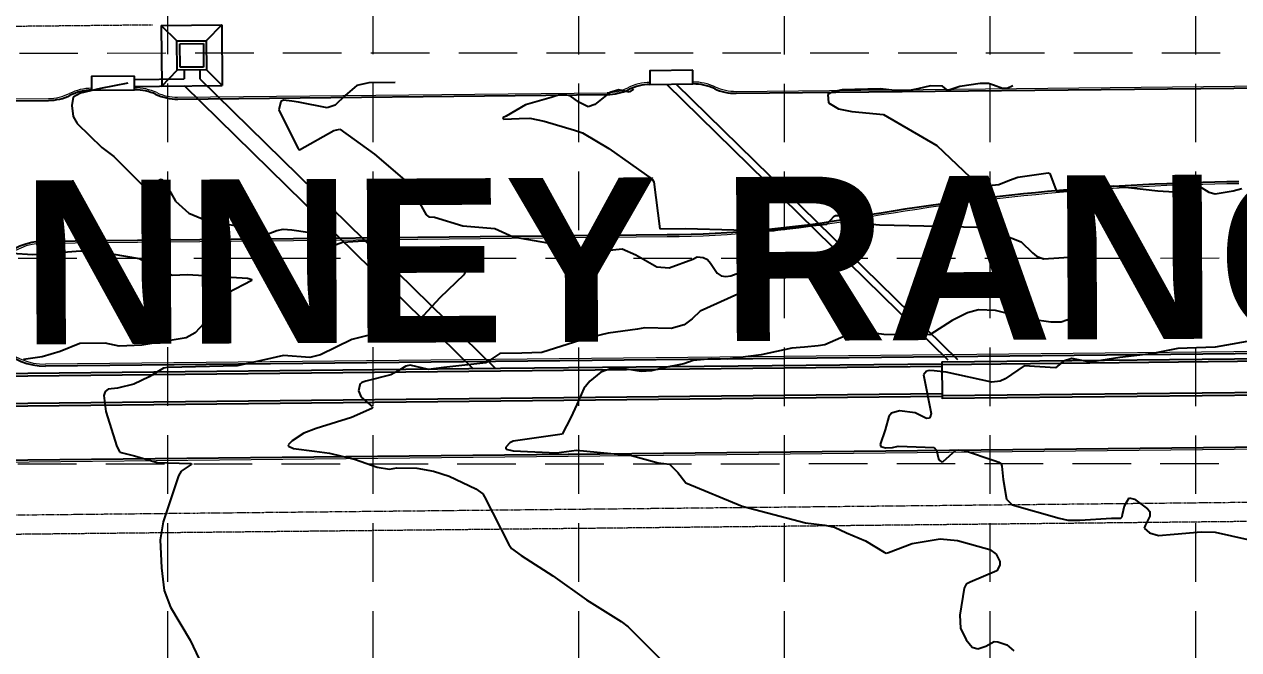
# Model space of a CAD drawing. Header units: inches. Extents: x 2520351 to 2523325, y 7106287 to 7111535.
# Drawn here: x 2521689.2 to 2522000.1, y 7109348.1 to 7109508.2 of the extents above; entities that cross this region are included whole.
import ezdxf
from ezdxf.enums import TextEntityAlignment as Align

# ---------------------------------------------------------------- set-up
doc = ezdxf.new("R2010")
doc.units = ezdxf.units.IN
doc.header["$MEASUREMENT"] = 0
for name, pattern in [('DASHED', [0.75, 0.5, -0.25]), ('DASHEDX2', [1.5, 1, -0.5]), ('HIDDEN', [0.375, 0.25, -0.125]), ('Xbndy-SC$0$HIDDEN2', [0.1875, 0.125, -0.0625]), ('Xbndy-SC$0$PHANTOM2', [1.25, 0.625, -0.125, 0.125, -0.125, 0.125, -0.125])]:
    doc.linetypes.add(name, pattern=pattern)
for name, color, linetype in [('CONTOURS', 35, 'Continuous'), ('GRID', 254, 'DASHED'), ('MATCH LINE', 252, 'DASHEDX2'), ('Xpav-ex-sc2$0$EX-FOC', 251, 'Continuous'), ('XPAV-sc1$0$p-foc', 11, 'Continuous'), ('xstm-SC1-ex$0$EX-STM-INLET', 14, 'Continuous'), ('xstm-SC1-ex$0$EX-STM-LINE', 14, 'Continuous')]:
    doc.layers.add(name, color=color, linetype=linetype)
for name, color, linetype, lineweight in [('Xbndy-SC$0$ESMT-EX1', 252, 'Xbndy-SC$0$HIDDEN2', 0), ('Xbndy-SC$0$ROW-EX', 5, 'Xbndy-SC$0$PHANTOM2', 0), ('Xpav-ex-sc2$0$EX-BOC', 251, 'Continuous', 0), ('Xpav-ex-sc2$0$EX-REC-INLET', 251, 'Continuous', 0)]:
    doc.layers.add(name, color=color, linetype=linetype, lineweight=lineweight)
doc.styles.add('MATCHLINE', font='ARIALBD.TTF')

msp = doc.modelspace()

# ---------------------------------------------------------------- linework, layer by layer
at = {"layer": 'CONTOURS'}
for p, q in [((2521715.68, 7109493.17, 723), (2521708.68, 7109491.76, 723)), ((2521774.34, 7109492.53, 722), (2521771.34, 7109489.98, 722)), ((2521777.36, 7109493.24, 722), (2521774.34, 7109492.53, 722)), ((2521784.1, 7109493.3, 722), (2521777.36, 7109493.24, 722)), ((2521921.2, 7109492.5, 720), (2521917.98, 7109491.69, 720)), ((2521924.23, 7109492.38, 720), (2521921.2, 7109492.5, 720)), ((2521933.92, 7109493.04, 720), (2521928.73, 7109492.28, 720)), ((2521936.02, 7109493.08, 720), (2521933.92, 7109493.04, 720)), ((2521937.32, 7109492.61, 720), (2521936.02, 7109493.08, 720)), ((2521939.59, 7109491.81, 720), (2521937.32, 7109492.61, 720)), ((2521942.28, 7109492.48, 720), (2521940.82, 7109491.78, 720)), ((2521701.67, 7109489.52, 723), (2521701.36, 7109487.46, 723)), ((2521701.69, 7109489.54, 723), (2521701.67, 7109489.52, 723)), ((2521703.59, 7109490.61, 723), (2521701.69, 7109489.54, 723)), ((2521708.68, 7109491.76, 723), (2521703.59, 7109490.61, 723)), ((2521771.34, 7109489.98, 722), (2521768.76, 7109487.5, 722)), ((2521824.07, 7109489.47, 721), (2521817.5, 7109487.62, 721)), ((2521826.75, 7109490.34, 721), (2521824.07, 7109489.47, 721)), ((2521828.92, 7109489.88, 721), (2521826.75, 7109490.34, 721)), ((2521831.14, 7109488.24, 721), (2521828.92, 7109489.88, 721)), ((2521839.12, 7109490.74, 721), (2521835.21, 7109487.72, 721)), ((2521841.36, 7109491.41, 721), (2521839.12, 7109490.74, 721)), ((2521844.07, 7109490.83, 721), (2521841.36, 7109491.41, 721)), ((2521845.11, 7109491.64, 721), (2521844.07, 7109490.83, 721)), ((2521896.22, 7109490.91, 720), (2521894.94, 7109490.22, 720)), ((2521894.94, 7109490.22, 720), (2521895.1, 7109488.11, 720)), ((2521898.56, 7109491.42, 720), (2521896.22, 7109490.91, 720)), ((2521908.42, 7109491.68, 720), (2521898.56, 7109491.42, 720)), ((2521913.41, 7109491.07, 720), (2521908.42, 7109491.68, 720)), ((2521916.28, 7109491.32, 720), (2521913.41, 7109491.07, 720)), ((2521917.98, 7109491.69, 720), (2521916.28, 7109491.32, 720)), ((2521925.6, 7109491.3, 720), (2521924.23, 7109492.38, 720)), ((2521928.73, 7109492.28, 720), (2521925.6, 7109491.3, 720)), ((2521940.82, 7109491.78, 720), (2521939.59, 7109491.81, 720)), ((2521701.36, 7109487.46, 723), (2521701.65, 7109484.65, 723)), ((2521754.87, 7109488.48, 722), (2521754.34, 7109486.34, 722)), ((2521754.34, 7109486.34, 722), (2521759.26, 7109476.36, 722)), ((2521755.57, 7109488.8, 722), (2521754.87, 7109488.48, 722)), ((2521757.64, 7109488.57, 722), (2521755.57, 7109488.8, 722)), ((2521759.39, 7109488.25, 722), (2521757.64, 7109488.57, 722)), ((2521766.75, 7109486.85, 722), (2521759.39, 7109488.25, 722)), ((2521768.76, 7109487.5, 722), (2521766.75, 7109486.85, 722)), ((2521817.5, 7109487.62, 721), (2521812.57, 7109484.67, 721)), ((2521833.52, 7109487.1, 721), (2521831.14, 7109488.24, 721)), ((2521835.21, 7109487.72, 721), (2521833.52, 7109487.1, 721)), ((2521895.1, 7109488.11, 720), (2521897.68, 7109486.59, 720)), ((2521897.68, 7109486.59, 720), (2521901.04, 7109485.91, 720)), ((2521701.65, 7109484.65, 723), (2521702.74, 7109482.82, 723)), ((2521811.8, 7109484.32, 721), (2521811.69, 7109484.16, 721)), ((2521811.69, 7109484.16, 721), (2521811.72, 7109484.08, 721)), ((2521811.72, 7109484.08, 721), (2521811.95, 7109483.92, 721)), ((2521812.57, 7109484.67, 721), (2521811.8, 7109484.32, 721)), ((2521811.95, 7109483.92, 721), (2521815.87, 7109484.13, 721)), ((2521815.87, 7109484.13, 721), (2521818.64, 7109484.19, 721)), ((2521818.64, 7109484.19, 721), (2521822.31, 7109483.39, 721)), ((2521822.31, 7109483.39, 721), (2521830.01, 7109481.09, 721)), ((2521901.04, 7109485.91, 720), (2521909.15, 7109485.08, 720)), ((2521909.15, 7109485.08, 720), (2521922.83, 7109477.15, 720)), ((2521702.74, 7109482.82, 723), (2521709.01, 7109476.65, 723)), ((2521759.63, 7109476.11, 722), (2521768.4, 7109481.06, 722)), ((2521768.4, 7109481.06, 722), (2521769.93, 7109481.41, 722)), ((2521769.93, 7109481.41, 722), (2521778.83, 7109475.01, 722)), ((2521830.01, 7109481.09, 721), (2521832.12, 7109480.39, 721)), ((2521832.12, 7109480.39, 721), (2521838.81, 7109476.45, 721)), ((2521922.83, 7109477.15, 720), (2521931.36, 7109469.08, 720)), ((2521709.01, 7109476.65, 723), (2521712.06, 7109474.4, 723)), ((2521712.06, 7109474.4, 723), (2521718.72, 7109467.7, 723)), ((2521759.26, 7109476.36, 722), (2521759.5, 7109476.13, 722)), ((2521759.5, 7109476.13, 722), (2521759.63, 7109476.11, 722)), ((2521778.83, 7109475.01, 722), (2521786.54, 7109468.39, 722)), ((2521838.81, 7109476.45, 721), (2521849.95, 7109468.58, 721)), ((2521718.72, 7109467.7, 723), (2521719.54, 7109466.99, 723)), ((2521720.97, 7109467.03, 723), (2521723.97, 7109468.46, 723)), ((2521723.97, 7109468.46, 723), (2521724.24, 7109468.54, 723)), ((2521724.24, 7109468.54, 723), (2521724.83, 7109468.12, 723)), ((2521724.83, 7109468.12, 723), (2521726.71, 7109465.04, 723)), ((2521786.54, 7109468.39, 722), (2521788.15, 7109466.52, 722)), ((2521849.95, 7109468.58, 721), (2521850.36, 7109467.87, 721)), ((2521850.36, 7109467.87, 721), (2521851.9, 7109455.85, 721)), ((2521931.36, 7109469.08, 720), (2521933.44, 7109467.61, 720)), ((2521933.44, 7109467.61, 720), (2521936.17, 7109466.96, 720)), ((2521938.7, 7109467.21, 720), (2521941.4, 7109468.35, 720)), ((2521941.4, 7109468.35, 720), (2521943.58, 7109469.11, 720)), ((2521943.58, 7109469.11, 720), (2521951.34, 7109470.22, 720)), ((2521951.34, 7109470.22, 720), (2521951.76, 7109470.04, 720)), ((2521951.76, 7109470.04, 720), (2521953.35, 7109465.69, 720)), ((2521719.54, 7109466.99, 723), (2521720.97, 7109467.03, 723)), ((2521726.71, 7109465.04, 723), (2521727.9, 7109462.97, 723)), ((2521788.15, 7109466.52, 722), (2521792.02, 7109459.46, 722)), ((2521936.17, 7109466.96, 720), (2521938.7, 7109467.21, 720)), ((2521953.35, 7109465.69, 720), (2521953.41, 7109465.61, 720)), ((2521953.41, 7109465.61, 720), (2521953.49, 7109465.56, 720)), ((2521953.49, 7109465.56, 720), (2521955.29, 7109465.55, 720)), ((2521955.29, 7109465.55, 720), (2521968.14, 7109466.89, 720)), ((2521968.14, 7109466.89, 720), (2521979.4, 7109465.59, 720)), ((2521979.4, 7109465.59, 720), (2521983.57, 7109465.33, 720)), ((2521983.57, 7109465.33, 720), (2521985, 7109466.23, 720)), ((2521985, 7109466.23, 720), (2521985.28, 7109466.5, 720)), ((2521985.28, 7109466.5, 720), (2521987.11, 7109467.35, 720)), ((2521987.11, 7109467.35, 720), (2521988.51, 7109467.39, 720)), ((2521988.51, 7109467.39, 720), (2521989.98, 7109466.79, 720)), ((2521989.98, 7109466.79, 720), (2521992.44, 7109465.27, 720)), ((2521992.44, 7109465.27, 720), (2521994.05, 7109464.78, 720)), ((2521994.05, 7109464.78, 720), (2521998.7, 7109465.62, 720)), ((2521998.7, 7109465.62, 720), (2522000.93, 7109466.14, 720)), ((2521727.9, 7109462.97, 723), (2521731.29, 7109459.9, 723)), ((2521731.29, 7109459.9, 723), (2521735.41, 7109458.13, 723)), ((2521792.02, 7109459.46, 722), (2521792.72, 7109458.89, 722)), ((2521792.72, 7109458.89, 722), (2521794.22, 7109458.81, 722)), ((2521794.22, 7109458.81, 722), (2521801.41, 7109456.64, 722)), ((2521894.69, 7109457.07, 721), (2521896.54, 7109459.08, 721)), ((2521896.54, 7109459.08, 721), (2521896.91, 7109459.29, 721)), ((2521896.91, 7109459.29, 721), (2521897.78, 7109459.31, 721)), ((2521897.78, 7109459.31, 721), (2521903.56, 7109457.34, 721)), ((2521735.41, 7109458.13, 723), (2521741.1, 7109457.03, 723)), ((2521741.1, 7109457.03, 723), (2521745.01, 7109456.35, 723)), ((2521745.01, 7109456.35, 723), (2521747.49, 7109454.43, 723)), ((2521748.99, 7109453.56, 723), (2521753.86, 7109455.42, 723)), ((2521753.86, 7109455.42, 723), (2521755.44, 7109455.8, 723)), ((2521755.44, 7109455.8, 723), (2521757.66, 7109455.58, 723)), ((2521757.66, 7109455.58, 723), (2521765.82, 7109454.44, 723)), ((2521801.41, 7109456.64, 722), (2521809.64, 7109455.96, 722)), ((2521809.64, 7109455.96, 722), (2521814.35, 7109453.82, 722)), ((2521851.9, 7109455.85, 721), (2521858.43, 7109455.95, 721)), ((2521858.43, 7109455.95, 721), (2521870.82, 7109455.59, 721)), ((2521870.82, 7109455.59, 721), (2521876.85, 7109455.4, 721)), ((2521876.85, 7109455.4, 721), (2521881.13, 7109455.44, 721)), ((2521881.13, 7109455.44, 721), (2521883.84, 7109456.04, 721)), ((2521883.84, 7109456.04, 721), (2521894.69, 7109457.07, 721)), ((2521903.56, 7109457.34, 721), (2521908.15, 7109456.86, 721)), ((2521908.15, 7109456.86, 721), (2521919.47, 7109456.59, 721)), ((2521919.47, 7109456.59, 721), (2521933.03, 7109456.29, 721)), ((2521933.03, 7109456.29, 721), (2521937.65, 7109455.21, 721)), ((2521937.65, 7109455.21, 721), (2521944.4, 7109452.51, 721)), ((2521747.49, 7109454.43, 723), (2521748.99, 7109453.56, 723)), ((2521765.82, 7109454.44, 723), (2521766.88, 7109453.99, 723)), ((2521766.88, 7109453.99, 723), (2521768.72, 7109451.87, 723)), ((2521769.01, 7109451.84, 723), (2521770.66, 7109452.43, 723)), ((2521770.66, 7109452.43, 723), (2521775.99, 7109452.82, 723)), ((2521775.99, 7109452.82, 723), (2521781.44, 7109452.6, 723)), ((2521781.44, 7109452.6, 723), (2521787.3, 7109449.68, 723)), ((2521814.35, 7109453.82, 722), (2521833.89, 7109450.4, 722)), ((2521944.4, 7109452.51, 721), (2521947.3, 7109449.73, 721)), ((2521686.09, 7109449.6, 724), (2521691.25, 7109449.31, 724)), ((2521691.25, 7109449.31, 724), (2521703.53, 7109450.21, 724)), ((2521703.53, 7109450.21, 724), (2521711.55, 7109449.46, 724)), ((2521711.55, 7109449.46, 724), (2521718.59, 7109448.3, 724)), ((2521768.72, 7109451.87, 723), (2521768.83, 7109451.81, 723)), ((2521768.83, 7109451.81, 723), (2521769.01, 7109451.84, 723)), ((2521787.3, 7109449.68, 723), (2521790.25, 7109447.82, 723)), ((2521833.89, 7109450.4, 722), (2521836.68, 7109450.12, 722)), ((2521836.68, 7109450.12, 722), (2521842.23, 7109450.71, 722)), ((2521842.23, 7109450.71, 722), (2521845.76, 7109449.19, 722)), ((2521845.76, 7109449.19, 722), (2521851.14, 7109446.1, 722)), ((2521947.3, 7109449.73, 721), (2521948.34, 7109448.87, 721)), ((2521948.34, 7109448.87, 721), (2521950.13, 7109448.21, 721)), ((2521718.59, 7109448.3, 724), (2521727.06, 7109443.99, 724)), ((2521790.25, 7109447.82, 723), (2521799.25, 7109446.45, 723)), ((2521799.25, 7109446.45, 723), (2521802.01, 7109445.62, 723)), ((2521851.14, 7109446.1, 722), (2521854.28, 7109445.86, 722)), ((2521854.28, 7109445.86, 722), (2521860.34, 7109448.1, 722)), ((2521860.34, 7109448.1, 722), (2521861.46, 7109448.68, 722)), ((2521861.46, 7109448.68, 722), (2521862.97, 7109448.54, 722)), ((2521862.97, 7109448.54, 722), (2521864.08, 7109448.04, 722)), ((2521864.08, 7109448.04, 722), (2521864.88, 7109447.1, 722)), ((2521864.88, 7109447.1, 722), (2521866.58, 7109444.48, 722)), ((2521870.08, 7109443.83, 722), (2521877.09, 7109446.49, 722)), ((2521877.09, 7109446.49, 722), (2521879.54, 7109445.67, 722)), ((2521950.13, 7109448.21, 721), (2521959.22, 7109448.81, 721)), ((2521959.22, 7109448.81, 721), (2521960.49, 7109448.22, 721)), ((2521961.44, 7109446.59, 721), (2521959.95, 7109437.25, 721)), ((2521960.49, 7109448.22, 721), (2521961.44, 7109446.59, 721)), ((2521727.06, 7109443.99, 724), (2521730.91, 7109444.13, 724)), ((2521730.91, 7109444.13, 724), (2521746.33, 7109443.26, 724)), ((2521746.33, 7109443.26, 724), (2521747.26, 7109442.94, 724)), ((2521747.26, 7109442.94, 724), (2521747.46, 7109442.67, 724)), ((2521747.46, 7109442.67, 724), (2521747.44, 7109442.62, 724)), ((2521801.7, 7109444.06, 723), (2521795.59, 7109438.16, 723)), ((2521802.18, 7109445.15, 723), (2521801.7, 7109444.06, 723)), ((2521802.01, 7109445.62, 723), (2521802.18, 7109445.15, 723)), ((2521866.58, 7109444.48, 722), (2521867.58, 7109443.81, 722)), ((2521867.58, 7109443.81, 722), (2521868.77, 7109443.65, 722)), ((2521868.77, 7109443.65, 722), (2521870.08, 7109443.83, 722)), ((2521879.96, 7109443.24, 722), (2521879.08, 7109442.39, 722)), ((2521879.54, 7109445.67, 722), (2521880.37, 7109444.54, 722)), ((2521880.37, 7109444.54, 722), (2521879.96, 7109443.24, 722)), ((2521747.44, 7109442.62, 724), (2521741.21, 7109439.42, 724)), ((2521877.16, 7109441.49, 722), (2521862.26, 7109434.75, 722)), ((2521879.08, 7109442.39, 722), (2521877.16, 7109441.49, 722)), ((2521739.87, 7109438.39, 724), (2521737.77, 7109435.7, 724)), ((2521741.21, 7109439.42, 724), (2521739.87, 7109438.39, 724)), ((2521795.59, 7109438.16, 723), (2521791.39, 7109433.65, 723)), ((2521959.95, 7109437.25, 721), (2521959.06, 7109435.01, 721)), ((2521737.77, 7109435.7, 724), (2521735.13, 7109431.65, 724)), ((2521791.39, 7109433.65, 723), (2521789.81, 7109431.08, 723)), ((2521862.26, 7109434.75, 722), (2521860.2, 7109432.83, 722)), ((2521930.65, 7109434.39, 721), (2521926.72, 7109432.38, 721)), ((2521933.48, 7109435.14, 721), (2521930.65, 7109434.39, 721)), ((2521937.8, 7109434.94, 721), (2521933.48, 7109435.14, 721)), ((2521947.13, 7109432.66, 721), (2521937.8, 7109434.94, 721)), ((2521958.29, 7109434.11, 721), (2521956.09, 7109432.51, 721)), ((2521959.06, 7109435.01, 721), (2521958.29, 7109434.11, 721)), ((2521735.13, 7109431.65, 724), (2521732.95, 7109429.22, 724)), ((2521789.81, 7109431.08, 723), (2521788.11, 7109429.16, 723)), ((2521848.06, 7109430.49, 722), (2521846.15, 7109430.17, 722)), ((2521854.81, 7109430.36, 722), (2521848.06, 7109430.49, 722)), ((2521858.1, 7109431.26, 722), (2521854.81, 7109430.36, 722)), ((2521860.2, 7109432.83, 722), (2521858.1, 7109431.26, 722)), ((2521926.72, 7109432.38, 721), (2521921.03, 7109428.73, 721)), ((2521952, 7109432.01, 721), (2521947.13, 7109432.66, 721)), ((2521954.64, 7109431.96, 721), (2521952, 7109432.01, 721)), ((2521956.09, 7109432.51, 721), (2521954.64, 7109431.96, 721)), ((2521730.63, 7109428, 724), (2521719.3, 7109426.12, 724)), ((2521732.95, 7109429.22, 724), (2521730.63, 7109428, 724)), ((2521773.07, 7109427.57, 723), (2521765.02, 7109423.64, 723)), ((2521777.16, 7109428.54, 723), (2521773.07, 7109427.57, 723)), ((2521786.26, 7109428.05, 723), (2521777.16, 7109428.54, 723)), ((2521788.11, 7109429.16, 723), (2521786.26, 7109428.05, 723)), ((2521833.27, 7109427.91, 722), (2521821.7, 7109424.23, 722)), ((2521838.65, 7109429.14, 722), (2521833.27, 7109427.91, 722)), ((2521846.15, 7109430.17, 722), (2521838.65, 7109429.14, 722)), ((2521899.56, 7109428.54, 721), (2521894.17, 7109426.15, 721)), ((2521902.76, 7109429.47, 721), (2521899.56, 7109428.54, 721)), ((2521904.33, 7109429.46, 721), (2521902.76, 7109429.47, 721)), ((2521909.28, 7109428.83, 721), (2521904.33, 7109429.46, 721)), ((2521921.03, 7109428.73, 721), (2521909.28, 7109428.83, 721)), ((2521698.38, 7109424.48, 724), (2521693.74, 7109423.07, 724)), ((2521703.38, 7109426.47, 724), (2521698.38, 7109424.48, 724)), ((2521709.83, 7109426.63, 724), (2521703.38, 7109426.47, 724)), ((2521713.43, 7109425.82, 724), (2521709.83, 7109426.63, 724)), ((2521719.3, 7109426.12, 724), (2521713.43, 7109425.82, 724)), ((2521816.53, 7109424.06, 722), (2521810.94, 7109423.97, 722)), ((2521821.7, 7109424.23, 722), (2521816.53, 7109424.06, 722)), ((2521885.72, 7109425.3, 721), (2521877.85, 7109423.65, 721)), ((2521888.9, 7109425.6, 721), (2521885.72, 7109425.3, 721)), ((2521892.45, 7109425.87, 721), (2521888.9, 7109425.6, 721)), ((2521894.17, 7109426.15, 721), (2521892.45, 7109425.87, 721)), ((2521984.5, 7109425.22, 720), (2521977.68, 7109423.87, 720)), ((2521994.08, 7109425.61, 720), (2521984.5, 7109425.22, 720)), ((2521996.96, 7109426.1, 720), (2521994.08, 7109425.61, 720)), ((2522002.29, 7109427.03, 720), (2521996.96, 7109426.1, 720)), ((2521693.74, 7109423.07, 724), (2521688.93, 7109422.43, 724)), ((2521750.66, 7109422.3, 723), (2521743.64, 7109420.76, 723)), ((2521755.51, 7109423.48, 723), (2521750.66, 7109422.3, 723)), ((2521762.26, 7109422.93, 723), (2521755.51, 7109423.48, 723)), ((2521765.02, 7109423.64, 723), (2521762.26, 7109422.93, 723)), ((2521787.97, 7109420.93, 722), (2521786.83, 7109420.71, 722)), ((2521792.66, 7109419.86, 722), (2521787.97, 7109420.93, 722)), ((2521807.3, 7109421.58, 722), (2521796.56, 7109420.37, 722)), ((2521810.94, 7109423.97, 722), (2521807.3, 7109421.58, 722)), ((2521858, 7109421.31, 721), (2521852.83, 7109420.3, 721)), ((2521860.43, 7109422.19, 721), (2521858, 7109421.31, 721)), ((2521865.09, 7109422.57, 721), (2521860.43, 7109422.19, 721)), ((2521869.23, 7109422.52, 721), (2521865.09, 7109422.57, 721)), ((2521877.85, 7109423.65, 721), (2521869.23, 7109422.52, 721)), ((2521955.25, 7109421.96, 720), (2521953.21, 7109420.26, 720)), ((2521957.36, 7109422.64, 720), (2521955.25, 7109421.96, 720)), ((2521962.11, 7109421.69, 720), (2521957.36, 7109422.64, 720)), ((2521969.66, 7109422.89, 720), (2521962.11, 7109421.69, 720)), ((2521977.68, 7109423.87, 720), (2521969.66, 7109422.89, 720)), ((2521721.1, 7109417.95, 723), (2521717.24, 7109416.07, 723)), ((2521724.78, 7109420.16, 723), (2521721.1, 7109417.95, 723)), ((2521725.91, 7109420.33, 723), (2521724.78, 7109420.16, 723)), ((2521743.64, 7109420.76, 723), (2521725.91, 7109420.33, 723)), ((2521783.04, 7109418.49, 722), (2521776.6, 7109416.9, 722)), ((2521784.89, 7109419.49, 722), (2521783.04, 7109418.49, 722)), ((2521786.83, 7109420.71, 722), (2521784.89, 7109419.49, 722)), ((2521796.56, 7109420.37, 722), (2521792.66, 7109419.86, 722)), ((2521836.8, 7109419.14, 721), (2521833.93, 7109416.89, 721)), ((2521839.72, 7109420.19, 721), (2521836.8, 7109419.14, 721)), ((2521841.74, 7109420.21, 721), (2521839.72, 7109420.19, 721)), ((2521847.09, 7109419.35, 721), (2521841.74, 7109420.21, 721)), ((2521849.77, 7109419.5, 721), (2521847.09, 7109419.35, 721)), ((2521852.83, 7109420.3, 721), (2521849.77, 7109419.5, 721)), ((2521920.17, 7109419.41, 720), (2521919.43, 7109418.51, 720)), ((2521919.43, 7109418.51, 720), (2521921.36, 7109408.63, 720)), ((2521920.87, 7109419.6, 720), (2521920.17, 7109419.41, 720)), ((2521922.12, 7109419.52, 720), (2521920.87, 7109419.6, 720)), ((2521925.17, 7109419.14, 720), (2521922.12, 7109419.52, 720)), ((2521936.91, 7109416.61, 720), (2521925.17, 7109419.14, 720)), ((2521945.18, 7109420.82, 720), (2521940.35, 7109417.43, 720)), ((2521953.21, 7109420.26, 720), (2521945.18, 7109420.82, 720)), ((2521710.61, 7109414.78, 723), (2521709.9, 7109414.21, 723)), ((2521713.04, 7109415.04, 723), (2521710.61, 7109414.78, 723)), ((2521717.24, 7109416.07, 723), (2521713.04, 7109415.04, 723)), ((2521775.05, 7109415.9, 722), (2521774.7, 7109414.38, 722)), ((2521775.24, 7109416.2, 722), (2521775.05, 7109415.9, 722)), ((2521775.52, 7109416.43, 722), (2521775.24, 7109416.2, 722)), ((2521775.85, 7109416.62, 722), (2521775.52, 7109416.43, 722)), ((2521776.12, 7109416.73, 722), (2521775.85, 7109416.62, 722)), ((2521776.36, 7109416.81, 722), (2521776.12, 7109416.73, 722)), ((2521776.6, 7109416.9, 722), (2521776.36, 7109416.81, 722)), ((2521832.44, 7109414.99, 721), (2521830.64, 7109410.89, 721)), ((2521833.93, 7109416.89, 721), (2521832.44, 7109414.99, 721)), ((2521939.01, 7109416.84, 720), (2521936.91, 7109416.61, 720)), ((2521940.35, 7109417.43, 720), (2521939.01, 7109416.84, 720)), ((2521709.9, 7109414.21, 723), (2521709.55, 7109413.24, 723)), ((2521709.55, 7109413.24, 723), (2521710.08, 7109409.1, 723)), ((2521774.7, 7109414.38, 722), (2521775.42, 7109412.77, 722)), ((2521775.42, 7109412.77, 722), (2521778.23, 7109410.36, 722)), ((2521710.08, 7109409.1, 723), (2521712.84, 7109400.13, 723)), ((2521778.14, 7109409.9, 722), (2521772.92, 7109407.58, 722)), ((2521778.31, 7109410.05, 722), (2521778.14, 7109409.9, 722)), ((2521778.23, 7109410.36, 722), (2521778.31, 7109410.05, 722)), ((2521830.64, 7109410.89, 721), (2521829.12, 7109407.58, 721)), ((2521911.18, 7109408.64, 720), (2521910.53, 7109407.86, 720)), ((2521913.22, 7109409.24, 720), (2521911.18, 7109408.64, 720)), ((2521917.3, 7109408.77, 720), (2521913.22, 7109409.24, 720)), ((2521918.11, 7109408.34, 720), (2521917.3, 7109408.77, 720)), ((2521921.36, 7109408.63, 720), (2521921.14, 7109407.7, 720)), ((2521772.92, 7109407.58, 722), (2521763.91, 7109404.72, 722)), ((2521829.12, 7109407.58, 721), (2521826.88, 7109403.33, 721)), ((2521910.53, 7109407.86, 720), (2521909.63, 7109404.43, 720)), ((2521920.13, 7109407.35, 720), (2521918.11, 7109408.34, 720)), ((2521920.9, 7109407.43, 720), (2521920.13, 7109407.35, 720)), ((2521921.14, 7109407.7, 720), (2521920.9, 7109407.43, 720)), ((2521760.73, 7109403.56, 722), (2521757.73, 7109401.62, 722)), ((2521763.91, 7109404.72, 722), (2521760.73, 7109403.56, 722)), ((2521826.88, 7109403.33, 721), (2521814.32, 7109401.53, 721)), ((2521909.63, 7109404.43, 720), (2521908.27, 7109400.7, 720)), ((2521712.84, 7109400.13, 723), (2521713.65, 7109398.7, 723)), ((2521757.73, 7109401.62, 722), (2521756.76, 7109400.58, 722)), ((2521756.76, 7109400.58, 722), (2521756.81, 7109400.22, 722)), ((2521756.81, 7109400.22, 722), (2521758.09, 7109399.61, 722)), ((2521758.09, 7109399.61, 722), (2521763.44, 7109398.93, 722)), ((2521813.5, 7109401.12, 721), (2521812.45, 7109399.98, 721)), ((2521812.45, 7109399.98, 721), (2521812.48, 7109399.57, 721)), ((2521812.48, 7109399.57, 721), (2521812.56, 7109399.49, 721)), ((2521812.56, 7109399.49, 721), (2521814.31, 7109399.07, 721)), ((2521814.32, 7109401.53, 721), (2521813.5, 7109401.12, 721)), ((2521825.46, 7109398.52, 721), (2521830.59, 7109399.24, 721)), ((2521830.59, 7109399.24, 721), (2521844.61, 7109397.88, 721)), ((2521908.27, 7109400.7, 720), (2521908.52, 7109400.17, 720)), ((2521908.52, 7109400.17, 720), (2521909.65, 7109399.81, 720)), ((2521909.65, 7109399.81, 720), (2521911.46, 7109399.93, 720)), ((2521911.46, 7109399.93, 720), (2521912.94, 7109400.19, 720)), ((2521912.94, 7109400.19, 720), (2521922.17, 7109399.87, 720)), ((2521922.17, 7109399.87, 720), (2521922.75, 7109399.19, 720)), ((2521922.75, 7109399.19, 720), (2521923.28, 7109397.03, 720)), ((2521924.43, 7109396.29, 720), (2521927.68, 7109399.19, 720)), ((2521927.68, 7109399.19, 720), (2521928.32, 7109399.32, 720)), ((2521928.32, 7109399.32, 720), (2521929.94, 7109399.13, 720)), ((2521929.94, 7109399.13, 720), (2521937.52, 7109396.53, 720)), ((2521713.65, 7109398.7, 723), (2521717.35, 7109397.72, 723)), ((2521717.35, 7109397.72, 723), (2521723.16, 7109396.05, 723)), ((2521723.16, 7109396.05, 723), (2521731.63, 7109395.82, 723)), ((2521763.44, 7109398.93, 722), (2521767.32, 7109398.42, 722)), ((2521767.32, 7109398.42, 722), (2521773.94, 7109396.82, 722)), ((2521773.94, 7109396.82, 722), (2521779.55, 7109394.84, 722)), ((2521814.31, 7109399.07, 721), (2521825.46, 7109398.52, 721)), ((2521844.61, 7109397.88, 721), (2521851.5, 7109395.99, 721)), ((2521923.28, 7109397.03, 720), (2521923.6, 7109396.54, 720)), ((2521923.6, 7109396.54, 720), (2521923.97, 7109396.26, 720)), ((2521923.97, 7109396.26, 720), (2521924.43, 7109396.29, 720)), ((2521937.52, 7109396.53, 720), (2521938.67, 7109396.12, 720)), ((2521938.67, 7109396.12, 720), (2521939.31, 7109395.69, 720)), ((2521729.35, 7109393.87, 723), (2521728.63, 7109392.61, 723)), ((2521731.93, 7109395.5, 723), (2521729.35, 7109393.87, 723)), ((2521731.63, 7109395.82, 723), (2521731.86, 7109395.77, 723)), ((2521731.86, 7109395.77, 723), (2521731.95, 7109395.69, 723)), ((2521731.96, 7109395.57, 723), (2521731.93, 7109395.5, 723)), ((2521731.95, 7109395.69, 723), (2521731.96, 7109395.57, 723)), ((2521779.55, 7109394.84, 722), (2521782.67, 7109394.34, 722)), ((2521782.67, 7109394.34, 722), (2521784.59, 7109394.68, 722)), ((2521784.59, 7109394.68, 722), (2521789.67, 7109394.56, 722)), ((2521789.67, 7109394.56, 722), (2521793.9, 7109393.86, 722)), ((2521793.9, 7109393.86, 722), (2521797.99, 7109392.52, 722)), ((2521851.5, 7109395.99, 721), (2521854.37, 7109395.6, 721)), ((2521854.37, 7109395.6, 721), (2521856.54, 7109393.53, 721)), ((2521856.54, 7109393.53, 721), (2521858.51, 7109390.85, 721)), ((2521939.31, 7109395.69, 720), (2521939.5, 7109395.13, 720)), ((2521939.5, 7109395.13, 720), (2521939.78, 7109391.71, 720)), ((2521728.63, 7109392.61, 723), (2521724.76, 7109380.83, 723)), ((2521797.99, 7109392.52, 722), (2521804.8, 7109389.32, 722)), ((2521858.51, 7109390.85, 721), (2521872.96, 7109384.9, 721)), ((2521939.78, 7109391.71, 720), (2521940.62, 7109386.65, 720)), ((2521804.8, 7109389.32, 722), (2521806.54, 7109388.05, 722)), ((2521806.54, 7109388.05, 722), (2521806.97, 7109387.29, 722)), ((2521806.97, 7109387.29, 722), (2521813.2, 7109375.02, 722)), ((2521970.9, 7109384.97, 720), (2521972.03, 7109386.99, 720)), ((2521972.03, 7109386.99, 720), (2521973.44, 7109386.7, 720)), ((2521973.44, 7109386.7, 720), (2521976.77, 7109384.21, 720)), ((2521872.96, 7109384.9, 721), (2521889.23, 7109380.63, 721)), ((2521940.62, 7109386.65, 720), (2521942.12, 7109385.24, 720)), ((2521942.12, 7109385.24, 720), (2521954.18, 7109381.81, 720)), ((2521970.39, 7109382.71, 720), (2521970.9, 7109384.97, 720)), ((2521976.77, 7109384.21, 720), (2521977.32, 7109383.53, 720)), ((2521724.76, 7109380.83, 723), (2521723.92, 7109376.29, 723)), ((2521889.23, 7109380.63, 721), (2521894.15, 7109380.02, 721)), ((2521954.18, 7109381.81, 720), (2521956.33, 7109381.28, 720)), ((2521956.33, 7109381.28, 720), (2521959.47, 7109381.27, 720)), ((2521959.47, 7109381.27, 720), (2521967.53, 7109381.82, 720)), ((2521967.53, 7109381.82, 720), (2521969.91, 7109381.84, 720)), ((2521969.91, 7109381.84, 720), (2521970.24, 7109382.11, 720)), ((2521970.24, 7109382.11, 720), (2521970.39, 7109382.71, 720)), ((2521977.39, 7109382.34, 720), (2521976.12, 7109379.9, 720)), ((2521977.32, 7109383.53, 720), (2521977.39, 7109382.34, 720)), ((2521894.15, 7109380.02, 721), (2521896.61, 7109379.48, 721)), ((2521896.61, 7109379.48, 721), (2521899.71, 7109378.06, 721)), ((2521899.71, 7109378.06, 721), (2521904.53, 7109376.03, 721)), ((2521976.12, 7109379.9, 720), (2521975.94, 7109379.22, 720)), ((2521975.94, 7109379.22, 720), (2521977.26, 7109378.07, 720)), ((2521977.26, 7109378.07, 720), (2521979.55, 7109377.39, 720)), ((2521979.55, 7109377.39, 720), (2521983.56, 7109377.73, 720)), ((2521983.56, 7109377.73, 720), (2521990.54, 7109378.31, 720)), ((2521990.54, 7109378.31, 720), (2521994.08, 7109378.21, 720)), ((2521994.08, 7109378.21, 720), (2522002.49, 7109376.31, 720)), ((2521723.92, 7109376.29, 723), (2521724.26, 7109369.06, 723)), ((2521813.2, 7109375.02, 722), (2521813.91, 7109374.04, 722)), ((2521904.53, 7109376.03, 721), (2521909.31, 7109373.13, 721)), ((2521910.41, 7109373.03, 721), (2521916.48, 7109375.29, 721)), ((2521916.48, 7109375.29, 721), (2521923.64, 7109376.51, 721)), ((2521923.64, 7109376.51, 721), (2521928.07, 7109376.12, 721)), ((2521928.07, 7109376.12, 721), (2521936.38, 7109373.75, 721)), ((2521813.91, 7109374.04, 722), (2521816.37, 7109372.24, 722)), ((2521816.37, 7109372.24, 722), (2521824.47, 7109367.05, 722)), ((2521909.31, 7109373.13, 721), (2521909.82, 7109372.88, 721)), ((2521909.82, 7109372.88, 721), (2521910.41, 7109373.03, 721)), ((2521936.38, 7109373.75, 721), (2521938.03, 7109372.56, 721)), ((2521938.03, 7109372.56, 721), (2521938.95, 7109370.74, 721)), ((2521724.26, 7109369.06, 723), (2521724.98, 7109363.31, 723)), ((2521938.16, 7109368.3, 721), (2521931.36, 7109365.44, 721)), ((2521938.95, 7109369.79, 721), (2521938.16, 7109368.3, 721)), ((2521938.95, 7109370.74, 721), (2521938.95, 7109369.79, 721)), ((2521824.47, 7109367.05, 722), (2521833.13, 7109360.92, 722)), ((2521930.31, 7109364.95, 721), (2521929.78, 7109363.91, 721)), ((2521931.36, 7109365.44, 721), (2521930.31, 7109364.95, 721)), ((2521724.98, 7109363.31, 723), (2521726.63, 7109358.98, 723)), ((2521929.78, 7109363.91, 721), (2521928.73, 7109356.99, 721)), ((2521726.63, 7109358.98, 723), (2521731.6, 7109350.59, 723)), ((2521833.13, 7109360.92, 722), (2521841.95, 7109355.32, 722)), ((2521928.73, 7109356.99, 721), (2521928.9, 7109353.68, 721)), ((2521841.95, 7109355.32, 722), (2521843.81, 7109353.95, 722)), ((2521843.81, 7109353.95, 722), (2521853.53, 7109344.3, 722)), ((2521928.9, 7109353.68, 721), (2521930.3, 7109350.68, 721)), ((2521731.6, 7109350.59, 723), (2521737.62, 7109337.97, 723)), ((2521930.3, 7109350.68, 721), (2521931.88, 7109348.81, 721)), ((2521935.38, 7109349.06, 721), (2521937.49, 7109350.2, 721)), ((2521937.49, 7109350.2, 721), (2521938.4, 7109350.13, 721)), ((2521938.4, 7109350.13, 721), (2521940.74, 7109349.35, 721)), ((2521931.88, 7109348.81, 721), (2521933.3, 7109348.4, 721)), ((2521933.3, 7109348.4, 721), (2521935.38, 7109349.06, 721)), ((2521940.74, 7109349.35, 721), (2521942.54, 7109347.87, 721))]:
    msp.add_line(p, q, dxfattribs=at)
at = {"layer": 'GRID', "color": 252, "linetype": 'HIDDEN', "lineweight": 0, "ltscale": 60}
for p, q in [((2521725.89, 7106553.04), (2521725.89, 7109606.44)), ((2521778.53, 7106553.03), (2521778.53, 7109606.44)), ((2521831.18, 7106553.02), (2521831.18, 7109606.44)), ((2521883.82, 7106553.01), (2521883.82, 7109606.44)), ((2521936.46, 7106553.01), (2521936.46, 7109606.44)), ((2521989.1, 7106553), (2521989.1, 7109606.44)), ((2520675.4, 7109500.65), (2522672.59, 7109501.06)), ((2520675.11, 7109448.17), (2522673.45, 7109448.51)), ((2520675.04, 7109395.57), (2522673.45, 7109395.87))]:
    msp.add_line(p, q, dxfattribs=at)
at = {"layer": 'Xbndy-SC$0$ESMT-EX1', "color": 0}
for p, q in [((2521667.47, 7109507.54), (2521721.95, 7109508.11)), ((2521669.32, 7109377.55), (2522392.02, 7109385.1))]:
    msp.add_line(p, q, dxfattribs=at)
at = {"layer": 'Xbndy-SC$0$ROW-EX', "color": 0}
msp.add_line((2521666.14, 7109382.42), (2522266.78, 7109388.64), dxfattribs=at)
at = {"layer": 'Xpav-ex-sc2$0$EX-BOC'}
for p, q in [((2521871.42, 7109491.05), (2522044.35, 7109492.84)), ((2521728.43, 7109489.57), (2521838.37, 7109490.71)), ((2521667.95, 7109488.94), (2521695.38, 7109489.23)), ((2521694.28, 7109452.22), (2521853.77, 7109453.87)), ((2522036.2, 7109424.75), (2521694.6, 7109421.22)), ((2522330.98, 7109402.81), (2521668.91, 7109395.95))]:
    msp.add_line(p, q, dxfattribs=at)
for centre, radius, start, end in [((2521849.61, 7109479.83), 13.5, 91.0172, 115.9258), ((2521860.41, 7109479.94), 13.5, 65.2611, 90.1691), ((2521695.25, 7109501.73), 12.5, 270.5933, 295.9267), ((2521706.62, 7109478.35), 13.5, 91.0173, 115.9267), ((2521717.42, 7109478.46), 13.5, 65.26, 90.1692), ((2521728.3, 7109502.07), 12.5, 245.26, 270.5933), ((2521838.24, 7109503.21), 12.5, 270.5933, 295.9258), ((2521871.29, 7109503.55), 12.5, 245.2611, 270.5933), ((2522006.33, 7108867.92), 599.5, 90.59327, 99.96006), ((2521850.66, 7109754.35), 300.5, 270.5933, 279.9601), ((2521694.44, 7109436.72), 15.5, 90.5933, 270.5933)]:
    msp.add_arc(centre, radius, start, end, dxfattribs=at)
at = {"layer": 'Xpav-ex-sc2$0$EX-FOC'}
for p, q in [((2521728.43, 7109489.07), (2521838.38, 7109490.21)), ((2521871.42, 7109490.55), (2522044.36, 7109492.34)), ((2521667.95, 7109488.44), (2521695.38, 7109488.73)), ((2521694.28, 7109452.72), (2521853.77, 7109454.37)), ((2522036.21, 7109424.25), (2521694.61, 7109420.72)), ((2522330.47, 7109403.3), (2521668.91, 7109396.45))]:
    msp.add_line(p, q, dxfattribs=at)
for centre, radius, start, end in [((2521849.61, 7109479.83), 13, 91.0172, 115.9258), ((2521860.41, 7109479.94), 13, 65.2611, 90.1691), ((2521695.25, 7109501.73), 13, 270.5933, 295.9267), ((2521706.62, 7109478.35), 13, 91.0173, 115.9267), ((2521717.42, 7109478.46), 13, 65.26, 90.1692), ((2521728.3, 7109502.07), 13, 245.26, 270.5933), ((2521838.24, 7109503.21), 13, 270.5933, 295.9258), ((2521871.29, 7109503.55), 13, 245.2611, 270.5933), ((2522006.33, 7108867.92), 600, 90.59327, 99.96006), ((2521850.66, 7109754.35), 300, 270.5933, 279.9601), ((2521694.44, 7109436.72), 16, 90.5933, 270.5933)]:
    msp.add_arc(centre, radius, start, end, dxfattribs=at)
at = {"layer": 'Xpav-ex-sc2$0$EX-REC-INLET'}
for points in [[(2521860.33, 7109496.44), (2521849.34, 7109496.32), (2521849.37, 7109492.82), (2521860.37, 7109492.94), (2521860.33, 7109496.44)], [(2521717.34, 7109494.96), (2521706.34, 7109494.84), (2521706.38, 7109491.34), (2521717.38, 7109491.46), (2521717.34, 7109494.96)]]:
    msp.add_lwpolyline(points, close=True, dxfattribs=at)
at = {"layer": 'XPAV-sc1$0$p-foc', "color": 7}
msp.add_arc((2521837.71, 7110047.84), 1487, 271.16849, 271.16849, dxfattribs=at)
at = {"layer": 'xstm-SC1-ex$0$EX-STM-INLET', "color": 170}
for p, q in [((2521724.21, 7109507.9), (2521739.71, 7109508.06)), ((2521739.71, 7109508.06), (2521735.75, 7109504.02)), ((2521739.71, 7109508.06), (2521739.87, 7109492.56)), ((2521724.21, 7109507.9), (2521724.37, 7109492.4)), ((2521724.21, 7109507.9), (2521728.25, 7109503.95)), ((2521728.25, 7109503.95), (2521735.75, 7109504.02)), ((2521728.33, 7109496.45), (2521728.25, 7109503.95)), ((2521729.01, 7109503.2), (2521735.01, 7109503.26)), ((2521729.07, 7109497.2), (2521729.01, 7109503.2)), ((2521735.01, 7109503.26), (2521735.07, 7109497.27)), ((2521735.75, 7109504.02), (2521735.83, 7109496.52)), ((2521724.37, 7109492.4), (2521728.33, 7109496.45)), ((2521735.83, 7109496.52), (2521728.33, 7109496.45)), ((2521735.07, 7109497.27), (2521729.07, 7109497.2)), ((2521739.87, 7109492.56), (2521735.83, 7109496.52)), ((2521724.37, 7109492.4), (2521739.87, 7109492.56))]:
    msp.add_line(p, q, dxfattribs=at)
for points in [[(2521860.33, 7109496.44), (2521849.34, 7109496.32), (2521849.37, 7109492.82), (2521860.37, 7109492.94), (2521860.33, 7109496.44)], [(2521717.34, 7109494.96), (2521706.34, 7109494.84), (2521706.38, 7109491.34), (2521717.38, 7109491.46), (2521717.34, 7109494.96)]]:
    msp.add_lwpolyline(points, close=True, dxfattribs=at)
at = {"layer": 'xstm-SC1-ex$0$EX-STM-LINE', "color": 170}
for p, q in [((2521730.08, 7109496.46), (2521730.1, 7109494.21)), ((2521734.08, 7109496.5), (2521734.1, 7109494.21)), ((2521717.35, 7109494.08), (2521730.1, 7109494.21)), ((2521717.37, 7109492.33), (2521730.17, 7109492.46)), ((2521730.17, 7109492.46), (2521804.13, 7109420.02)), ((2521734.1, 7109494.21), (2521809.78, 7109420.08)), ((2521853.63, 7109492.87), (2521925.62, 7109422.36)), ((2521856.11, 7109492.89), (2521928.09, 7109422.38)), ((2522567.1, 7109428.42), (2521924.11, 7109421.76)), ((2522566.83, 7109427.75), (2521924.12, 7109421.09)), ((2521924.12, 7109421.26), (2521811.12, 7109420.09)), ((2521924.11, 7109421.84), (2521924.21, 7109412.34)), ((2521811.12, 7109420.09), (2521668.06, 7109418.61)), ((2521811.13, 7109419.42), (2521668.07, 7109417.94)), ((2521924.12, 7109420.59), (2521811.13, 7109419.42)), ((2522563.6, 7109419.72), (2521924.2, 7109413.09)), ((2522563.33, 7109419.05), (2521924.21, 7109412.43)), ((2521811.2, 7109412.42), (2521668.25, 7109410.94)), ((2521811.21, 7109411.76), (2521668.27, 7109410.28)), ((2521924.2, 7109413.59), (2521811.2, 7109412.42)), ((2521924.2, 7109412.93), (2521811.21, 7109411.76))]:
    msp.add_line(p, q, dxfattribs=at)

# ---------------------------------------------------------------- texts
at = {"layer": 'MATCH LINE', "color": 7, "style": 'MATCHLINE'}
msp.add_text('McKINNEY RANCH PARKWAY', height=42, rotation=0.277, dxfattribs=at).set_placement((2521973.48, 7109448.63), align=Align.MIDDLE_CENTER)

doc.saveas('drawing.dxf')
